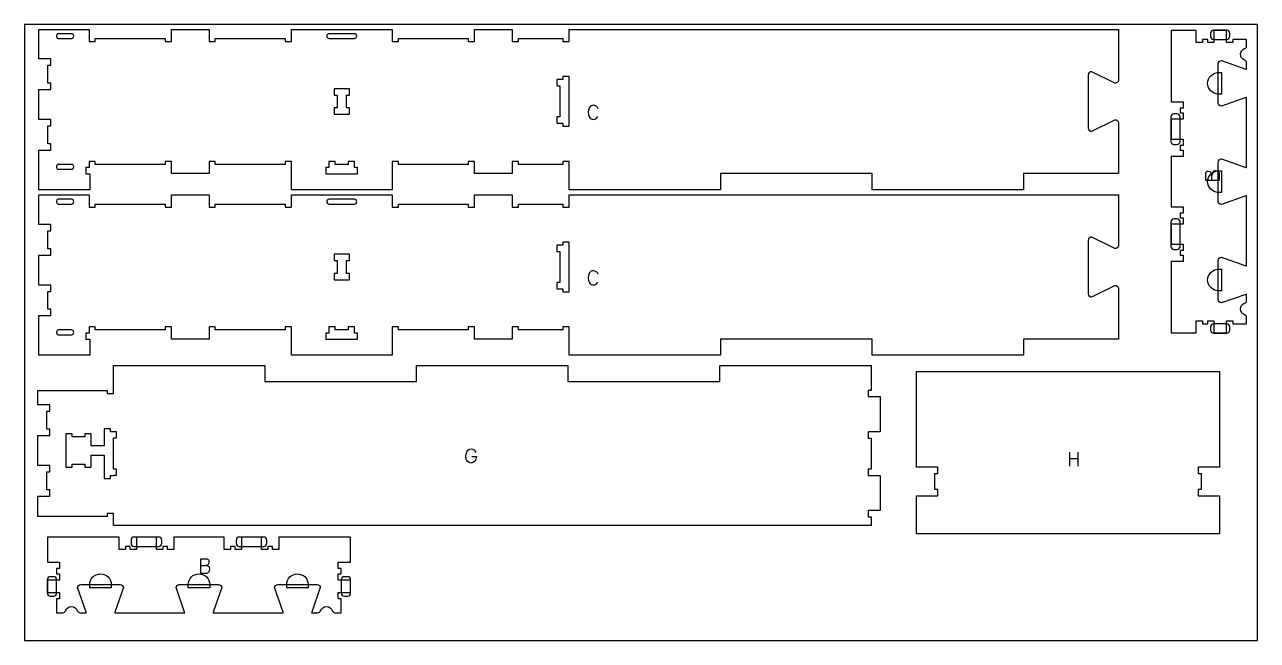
# Model space of a CAD drawing. Header units: millimetres. Extents: x -1220 to 1220, y -1930 to 4127.
# Drawn here: x -1220 to 1220, y 710 to 1930 of the extents above; entities that cross this region are included whole.
import ezdxf

# ---------------------------------------------------------------- set-up
doc = ezdxf.new("R2010")
doc.units = ezdxf.units.MM
for name, color, linetype, true_color in [('0_SHEET_SPRUCEPLY_2440X122', 1, 'Continuous', 0xff0000), ('1_ANYTOOL_1MMDEEP_LABELS_S', 2, 'Continuous', 0xffff00), ('3_ANYTOOL_CUTTHROUGH_INSID', 4, 'Continuous', 0x00ffff), ('4_ANYTOOL_CUTTHROUGH_OUTSI', 5, 'Continuous', 0x0000ff), ('5_ANYTOOL_HALF_MILL_9MM_IN', 3, 'Continuous', 0x00ff00)]:
    doc.layers.add(name, color=color, linetype=linetype, true_color=true_color)

msp = doc.modelspace()

# ---------------------------------------------------------------- linework, layer by layer
at = {"layer": '0_SHEET_SPRUCEPLY_2440X122'}
msp.add_lwpolyline([(-1220, 1930), (-1220, 710), (1220, 710), (1220, 1930)], close=True, dxfattribs=at)
at = {"layer": '1_ANYTOOL_1MMDEEP_LABELS_S'}
for p, q in [((848.1, 1083.1), (848.1, 1055.1)), ((865.2, 1055.1), (865.2, 1083.1)), ((865.2, 1069.4), (848.1, 1069.4))]:
    msp.add_line(p, q, dxfattribs=at)
for points in [[(-85, 1763.3, 0.131103), (-88.5, 1768.3), (-91.1, 1769.8), (-94.2, 1770.3), (-96.6, 1770), (-98.7, 1769.2), (-100.5, 1767.8), (-102, 1765.9), (-104, 1761.3), (-104.6, 1756.3), (-103.9, 1751.2), (-102, 1746.6), (-100.5, 1744.7), (-98.6, 1743.4), (-96.4, 1742.5), (-93.9, 1742.3), (-91.2, 1742.7), (-89, 1743.8), (-85.6, 1747.7)], [(-85, 1435.3, 0.131103), (-88.5, 1440.3), (-91.1, 1441.8), (-94.2, 1442.3), (-96.6, 1442), (-98.7, 1441.2), (-100.5, 1439.8), (-102, 1437.9), (-104, 1433.3), (-104.6, 1428.3), (-103.9, 1423.2), (-102, 1418.6), (-100.5, 1416.7), (-98.6, 1415.4), (-96.4, 1414.5), (-93.9, 1414.3), (-91.2, 1414.7), (-89, 1415.8), (-85.6, 1419.7)]]:
    msp.add_lwpolyline(points, format="xyb", dxfattribs=at)
for points in [[(1117.2, 1621.6), (1145.2, 1621.6), (1145.2, 1630.6), (1145.3, 1633), (1145.2, 1634.6), (1144.8, 1636.1), (1144, 1637.3), (1142.9, 1638.4), (1140.2, 1639.8), (1137.3, 1640.3), (1135.5, 1640.2), (1134, 1639.6), (1132.8, 1638.8), (1131.8, 1637.6), (1130.5, 1634.7), (1129.9, 1631.4)], [(1130, 1621.6), (1129.9, 1631.4), (1128.4, 1636.8), (1127.6, 1637.8), (1126.5, 1638.5), (1123.3, 1639.1), (1120.6, 1638.7), (1119.6, 1638.2), (1118.7, 1637.6), (1118.1, 1636.7), (1117.6, 1635.6), (1117.2, 1632.9), (1117.2, 1621.6)], [(-334.9, 1074.3), (-325.8, 1074.2), (-326.8, 1068.7), (-327.8, 1066.5), (-329.3, 1064.7), (-332.7, 1062.2), (-336.5, 1061.4), (-338.4, 1061.5), (-340.2, 1062.2), (-343.5, 1064.6), (-344.9, 1066.5), (-345.9, 1068.9), (-346.7, 1074.9), (-346.1, 1079.9), (-344.3, 1084.7), (-342.8, 1086.7), (-340.9, 1088.2), (-338.6, 1089.1), (-335.8, 1089.4), (-332.8, 1088.9), (-330.4, 1087.3), (-326.9, 1082.5)], [(-872.2, 858.5), (-862.3, 858.6), (-857, 860), (-856, 860.8), (-855.2, 862), (-854.6, 865.2), (-855, 867.8), (-855.5, 868.9), (-856.2, 869.7), (-857.1, 870.4), (-858.2, 870.9), (-860.9, 871.2), (-872.2, 871.2)], [(-872.2, 871.2), (-872.2, 843.2), (-863.1, 843.2), (-860.8, 843.2), (-859.1, 843.3), (-857.7, 843.7), (-856.5, 844.5), (-855.4, 845.6), (-853.9, 848.3), (-853.4, 851.2), (-853.6, 853), (-854.1, 854.5), (-855, 855.7), (-856.2, 856.6), (-859.1, 858), (-862.3, 858.6)]]:
    msp.add_lwpolyline(points, dxfattribs=at)
at = {"layer": '3_ANYTOOL_CUTTHROUGH_INSID'}
for points in [[(-1127.4, 1912), (-1153.1, 1912), (-1153.9, 1911.9), (-1154.7, 1911.6), (-1155.4, 1911.2), (-1156.5, 1909.8), (-1157.1, 1908.1), (-1157.1, 1906.4), (-1156.5, 1904.7), (-1155.4, 1903.3), (-1154.7, 1902.9), (-1153.9, 1902.6), (-1153.1, 1902.5), (-1127.4, 1902.5, 1)], [(-617.4, 1912, 1), (-617.4, 1902.5), (-567.4, 1902.5, 1), (-567.4, 1912)], [(-1127.4, 1643.5, 1), (-1127.4, 1653), (-1153.1, 1653), (-1153.9, 1652.9), (-1154.7, 1652.6), (-1155.4, 1652.2), (-1156.5, 1650.8), (-1157.1, 1649.1), (-1157.1, 1647.4), (-1156.5, 1645.7), (-1155.4, 1644.3), (-1154.7, 1643.9), (-1153.9, 1643.6), (-1153.1, 1643.5)], [(-1127.4, 1584), (-1153.1, 1584), (-1153.9, 1583.9), (-1154.7, 1583.6), (-1155.4, 1583.2), (-1156.5, 1581.8), (-1157.1, 1580.1), (-1157.1, 1578.4), (-1156.5, 1576.7), (-1155.4, 1575.3), (-1154.7, 1574.9), (-1153.9, 1574.6), (-1153.1, 1574.5), (-1127.4, 1574.5, 1)], [(-617.4, 1584, 1), (-617.4, 1574.5), (-567.4, 1574.5, 1), (-567.4, 1584)], [(-1127.4, 1315.5, 1), (-1127.4, 1325), (-1153.1, 1325), (-1153.9, 1324.9), (-1154.7, 1324.6), (-1155.4, 1324.2), (-1156.5, 1322.8), (-1157.1, 1321.1), (-1157.1, 1319.4), (-1156.5, 1317.7), (-1155.4, 1316.3), (-1154.7, 1315.9), (-1153.9, 1315.6), (-1153.1, 1315.5)]]:
    msp.add_lwpolyline(points, format="xyb", close=True, dxfattribs=at)
for points in [[(-142.1, 1728.5), (-142.1, 1827), (-154.6, 1827), (-154.6, 1821), (-166.6, 1821), (-166.6, 1808.5), (-160.6, 1808.5), (-160.6, 1747), (-166.6, 1747), (-166.6, 1734.5), (-154.6, 1734.5), (-154.6, 1728.5)], [(-601.6, 1790.5), (-601.6, 1765), (-607.6, 1765), (-607.6, 1752.5), (-577.1, 1752.5), (-577.1, 1765), (-583.1, 1765), (-583.1, 1790.5), (-577.1, 1790.5), (-577.1, 1803), (-607.6, 1803), (-607.6, 1790.5)], [(-579.6, 1659), (-579.6, 1653), (-605.1, 1653), (-605.1, 1659), (-617.6, 1659), (-617.6, 1647), (-623.6, 1647), (-623.6, 1634.5), (-561.1, 1634.5), (-561.1, 1647), (-567.1, 1647), (-567.1, 1659)], [(-142.1, 1400.5), (-142.1, 1499), (-154.6, 1499), (-154.6, 1493), (-166.6, 1493), (-166.6, 1480.5), (-160.6, 1480.5), (-160.6, 1419), (-166.6, 1419), (-166.6, 1406.5), (-154.6, 1406.5), (-154.6, 1400.5)], [(-601.6, 1462.5), (-601.6, 1437), (-607.6, 1437), (-607.6, 1424.5), (-577.1, 1424.5), (-577.1, 1437), (-583.1, 1437), (-583.1, 1462.5), (-577.1, 1462.5), (-577.1, 1475), (-607.6, 1475), (-607.6, 1462.5)], [(-579.6, 1331), (-579.6, 1325), (-605.1, 1325), (-605.1, 1331), (-617.6, 1331), (-617.6, 1319), (-623.6, 1319), (-623.6, 1306.5), (-561.1, 1306.5), (-561.1, 1319), (-567.1, 1319), (-567.1, 1331)], [(-1044.1, 1036.9), (-1044.1, 1037), (-1038.1, 1037), (-1038.1, 1049.5), (-1044.1, 1049.5), (-1044.1, 1111), (-1038.1, 1111), (-1038.1, 1123.5), (-1044.6, 1123.5), (-1044.6, 1123.4), (-1050.1, 1123.4), (-1050.1, 1129.4), (-1062.6, 1129.4), (-1062.6, 1095.4), (-1088.1, 1095.4), (-1088.1, 1119.4), (-1100.6, 1119.4), (-1100.6, 1113.4), (-1126.1, 1113.4), (-1126.1, 1119.4), (-1138.6, 1119.4), (-1138.6, 1052.9), (-1126.1, 1052.9), (-1126.1, 1058.9), (-1100.6, 1058.9), (-1100.6, 1052.9), (-1088.1, 1052.9), (-1088.1, 1076.9), (-1062.6, 1076.9), (-1062.6, 1030.9), (-1050.1, 1030.9), (-1050.1, 1036.9)]]:
    msp.add_lwpolyline(points, close=True, dxfattribs=at)
at = {"layer": '4_ANYTOOL_CUTTHROUGH_OUTSI'}
for points in [[(-1192.1, 1862), (-1192.1, 1920.5), (-1092.6, 1920.5), (-1092.6, 1896.7, 0.414214), (-1092.4, 1896.5), (-1080.4, 1896.5, 0.414214), (-1080.1, 1896.7), (-1080.1, 1902.5), (-942.1, 1902.5), (-942.1, 1896.7, 0.414214), (-941.9, 1896.5), (-929.9, 1896.5, 0.414214), (-929.6, 1896.7), (-929.6, 1920.5), (-855.1, 1920.5), (-855.1, 1896.7, 0.414214), (-854.9, 1896.5), (-842.9, 1896.5, 0.414214), (-842.6, 1896.7), (-842.6, 1902.5), (-704.6, 1902.5), (-704.6, 1896.7, 0.414214), (-704.4, 1896.5), (-692.4, 1896.5, 0.414214), (-692.1, 1896.7), (-692.1, 1920.5), (-492.6, 1920.5), (-492.6, 1896.7, 0.414214), (-492.4, 1896.5), (-480.4, 1896.5, 0.414214), (-480.1, 1896.7), (-480.1, 1902.5), (-342.1, 1902.5), (-342.1, 1896.7, 0.414214), (-341.9, 1896.5), (-329.9, 1896.5, 0.414214), (-329.6, 1896.7), (-329.6, 1920.5), (-255.1, 1920.5), (-255.1, 1896.7, 0.414214), (-254.9, 1896.5), (-242.9, 1896.5, 0.414214), (-242.6, 1896.7), (-242.6, 1902.5), (-154.6, 1902.5), (-154.6, 1896.7, 0.414214), (-154.4, 1896.5), (-142.4, 1896.5, 0.414214), (-142.1, 1896.7), (-142.1, 1920.5), (944.9, 1920.5), (944.9, 1819.8, -0.461531), (938.2, 1814.2), (892.2, 1836.8), (892.2, 1836.8, 0.463455), (884.9, 1830.7), (884.9, 1724.8, 0.463455), (892.2, 1718.7), (892.2, 1718.7), (938.2, 1741.3, -0.461531), (944.9, 1735.7), (944.9, 1635), (757.6, 1635, 0.414214), (757.4, 1634.7), (757.4, 1603), (457.9, 1603), (457.9, 1634.7, 0.414214), (457.6, 1635), (157.6, 1635, 0.414214), (157.4, 1634.7), (157.4, 1603), (-142.1, 1603), (-142.1, 1658.7, 0.414214), (-142.4, 1659), (-154.4, 1659, 0.414214), (-154.6, 1658.7), (-154.6, 1653), (-242.6, 1653), (-242.6, 1658.7, 0.414214), (-242.9, 1659), (-254.9, 1659, 0.414214), (-255.1, 1658.7), (-255.1, 1635), (-329.6, 1635), (-329.6, 1658.7, 0.414214), (-329.9, 1659), (-341.9, 1659, 0.414214), (-342.1, 1658.7), (-342.1, 1653), (-480.1, 1653), (-480.1, 1658.7, 0.414214), (-480.4, 1659), (-492.4, 1659, 0.414214), (-492.6, 1658.7), (-492.6, 1603), (-692.1, 1603), (-692.1, 1658.7, 0.414214), (-692.4, 1659), (-704.4, 1659, 0.414214), (-704.6, 1658.7), (-704.6, 1653), (-842.6, 1653), (-842.6, 1658.7, 0.414214), (-842.9, 1659), (-854.9, 1659, 0.414214), (-855.1, 1658.7), (-855.1, 1635), (-929.6, 1635), (-929.6, 1658.7, 0.414214), (-929.9, 1659), (-941.9, 1659, 0.414214), (-942.1, 1658.7), (-942.1, 1653), (-1080.1, 1653), (-1080.1, 1658.7, 0.414214), (-1080.4, 1659), (-1092.4, 1659, 0.414214), (-1092.6, 1658.7), (-1092.6, 1647), (-1098.4, 1647, 0.414214), (-1098.6, 1646.7), (-1098.6, 1634.7, 0.414214), (-1098.4, 1634.5), (-1091.2, 1634.5), (-1091.2, 1603), (-1192.1, 1603), (-1192.1, 1681.5), (-1168.4, 1681.5, 0.414214), (-1168.1, 1681.7), (-1168.1, 1693.7, 0.414214), (-1168.4, 1694), (-1174.1, 1694), (-1174.1, 1729.5), (-1168.4, 1729.5, 0.414214), (-1168.1, 1729.7), (-1168.1, 1741.7, 0.414214), (-1168.4, 1742), (-1192.1, 1742), (-1192.1, 1801.5), (-1168.4, 1801.5, 0.414214), (-1168.1, 1801.7), (-1168.1, 1813.7, 0.414214), (-1168.4, 1814), (-1174.1, 1814), (-1174.1, 1849.5), (-1168.4, 1849.5, 0.414214), (-1168.1, 1849.7), (-1168.1, 1861.7, 0.414214), (-1168.4, 1862)], [(1197.3, 1647.1), (1198.7, 1646.9), (1198.7, 1785.6), (1197.3, 1785.4), (1149, 1768.5), (1148.9, 1768.5, -0.414214), (1142.7, 1774.7), (1142.7, 1852.7, -0.414214), (1148.9, 1859), (1149, 1858.9), (1197.3, 1842), (1198.7, 1841.8), (1198.7, 1854.2, 0.317837), (1194.8, 1859.6, -0.707107), (1194.8, 1882.7, 0.317837), (1198.7, 1888.1), (1198.7, 1900.6), (1171.2, 1900.6), (1171.2, 1894.8, -0.414214), (1170.9, 1894.6), (1158.9, 1894.6, -0.414214), (1158.7, 1894.8), (1158.7, 1918.6), (1134.2, 1918.6), (1134.2, 1894.8, -0.414214), (1133.9, 1894.6), (1121.9, 1894.6, -0.414214), (1121.7, 1894.8), (1121.7, 1900.6), (1111.2, 1900.6), (1111.2, 1894.8, -0.414214), (1110.9, 1894.6), (1098.9, 1894.6, -0.414214), (1098.7, 1894.8), (1098.7, 1918.6), (1049.2, 1918.6), (1049.2, 1777.1), (1072.9, 1777.1, -0.414214), (1073.2, 1776.8), (1073.2, 1764.8, -0.414214), (1072.9, 1764.6), (1067.2, 1764.6), (1067.2, 1755.1), (1072.9, 1755.1, -0.414214), (1073.2, 1754.8), (1073.2, 1742.8, -0.414214), (1072.9, 1742.6), (1049.2, 1742.6), (1049.2, 1703.1), (1072.9, 1703.1, -0.414214), (1073.2, 1702.8), (1073.2, 1690.8, -0.414214), (1072.9, 1690.6), (1067.2, 1690.6), (1067.2, 1681.1), (1072.9, 1681.1, -0.414214), (1073.2, 1680.8), (1073.2, 1668.8, -0.414214), (1072.9, 1668.6), (1049.2, 1668.6), (1049.2, 1569.1), (1072.9, 1569.1, -0.414214), (1073.2, 1568.8), (1073.2, 1556.8, -0.414214), (1072.9, 1556.6), (1067.2, 1556.6), (1067.2, 1547.1), (1072.9, 1547.1, -0.414214), (1073.2, 1546.8), (1073.2, 1534.8, -0.414214), (1072.9, 1534.6), (1049.2, 1534.6), (1049.2, 1495.1), (1072.9, 1495.1, -0.414214), (1073.2, 1494.8), (1073.2, 1482.8, -0.414214), (1072.9, 1482.6), (1067.2, 1482.6), (1067.2, 1473.1), (1072.9, 1473.1, -0.414214), (1073.2, 1472.8), (1073.2, 1460.8, -0.414214), (1072.9, 1460.6), (1049.2, 1460.6), (1049.2, 1319.1), (1098.7, 1319.1), (1098.7, 1342.8, -0.414214), (1098.9, 1343.1), (1110.9, 1343.1, -0.414214), (1111.2, 1342.8), (1111.2, 1337.1), (1121.7, 1337.1), (1121.7, 1342.8, -0.414214), (1121.9, 1343.1), (1133.9, 1343.1, -0.414214), (1134.2, 1342.8), (1134.2, 1319.1), (1158.7, 1319.1), (1158.7, 1342.8, -0.414214), (1158.9, 1343.1), (1170.9, 1343.1, -0.414214), (1171.2, 1342.8), (1171.2, 1337.1), (1198.7, 1337.1), (1198.7, 1349.5, 0.317837), (1194.8, 1354.9, -0.707107), (1194.8, 1378, 0.317837), (1198.7, 1383.4), (1198.7, 1395.8), (1197.3, 1395.6), (1149, 1378.7), (1148.9, 1378.7, -0.414214), (1142.7, 1384.9), (1142.7, 1462.9, -0.414214), (1148.9, 1469.2), (1149, 1469.1), (1197.3, 1452.2), (1198.7, 1452), (1198.7, 1590.7), (1197.3, 1590.5), (1149, 1573.6), (1148.9, 1573.6, -0.414214), (1142.7, 1579.8), (1142.7, 1657.8, -0.414214), (1148.9, 1664.1), (1149, 1664)], [(-1192.1, 1534), (-1192.1, 1592.5), (-1092.6, 1592.5), (-1092.6, 1568.7, 0.414214), (-1092.4, 1568.5), (-1080.4, 1568.5, 0.414214), (-1080.1, 1568.7), (-1080.1, 1574.5), (-942.1, 1574.5), (-942.1, 1568.7, 0.414214), (-941.9, 1568.5), (-929.9, 1568.5, 0.414214), (-929.6, 1568.7), (-929.6, 1592.5), (-855.1, 1592.5), (-855.1, 1568.7, 0.414214), (-854.9, 1568.5), (-842.9, 1568.5, 0.414214), (-842.6, 1568.7), (-842.6, 1574.5), (-704.6, 1574.5), (-704.6, 1568.7, 0.414214), (-704.4, 1568.5), (-692.4, 1568.5, 0.414214), (-692.1, 1568.7), (-692.1, 1592.5), (-492.6, 1592.5), (-492.6, 1568.7, 0.414214), (-492.4, 1568.5), (-480.4, 1568.5, 0.414214), (-480.1, 1568.7), (-480.1, 1574.5), (-342.1, 1574.5), (-342.1, 1568.7, 0.414214), (-341.9, 1568.5), (-329.9, 1568.5, 0.414214), (-329.6, 1568.7), (-329.6, 1592.5), (-255.1, 1592.5), (-255.1, 1568.7, 0.414214), (-254.9, 1568.5), (-242.9, 1568.5, 0.414214), (-242.6, 1568.7), (-242.6, 1574.5), (-154.6, 1574.5), (-154.6, 1568.7, 0.414214), (-154.4, 1568.5), (-142.4, 1568.5, 0.414214), (-142.1, 1568.7), (-142.1, 1592.5), (944.9, 1592.5), (944.9, 1491.8, -0.461531), (938.2, 1486.2), (892.2, 1508.8), (892.2, 1508.8, 0.463455), (884.9, 1502.7), (884.9, 1396.8, 0.463455), (892.2, 1390.7), (892.2, 1390.7), (938.2, 1413.3, -0.461531), (944.9, 1407.7), (944.9, 1307), (757.6, 1307, 0.414214), (757.4, 1306.7), (757.4, 1275), (457.9, 1275), (457.9, 1306.7, 0.414214), (457.6, 1307), (157.6, 1307, 0.414214), (157.4, 1306.7), (157.4, 1275), (-142.1, 1275), (-142.1, 1330.7, 0.414214), (-142.4, 1331), (-154.4, 1331, 0.414214), (-154.6, 1330.7), (-154.6, 1325), (-242.6, 1325), (-242.6, 1330.7, 0.414214), (-242.9, 1331), (-254.9, 1331, 0.414214), (-255.1, 1330.7), (-255.1, 1307), (-329.6, 1307), (-329.6, 1330.7, 0.414214), (-329.9, 1331), (-341.9, 1331, 0.414214), (-342.1, 1330.7), (-342.1, 1325), (-480.1, 1325), (-480.1, 1330.7, 0.414214), (-480.4, 1331), (-492.4, 1331, 0.414214), (-492.6, 1330.7), (-492.6, 1275), (-692.1, 1275), (-692.1, 1330.7, 0.414214), (-692.4, 1331), (-704.4, 1331, 0.414214), (-704.6, 1330.7), (-704.6, 1325), (-842.6, 1325), (-842.6, 1330.7, 0.414214), (-842.9, 1331), (-854.9, 1331, 0.414214), (-855.1, 1330.7), (-855.1, 1307), (-929.6, 1307), (-929.6, 1330.7, 0.414214), (-929.9, 1331), (-941.9, 1331, 0.414214), (-942.1, 1330.7), (-942.1, 1325), (-1080.1, 1325), (-1080.1, 1330.7, 0.414214), (-1080.4, 1331), (-1092.4, 1331, 0.414214), (-1092.6, 1330.7), (-1092.6, 1319), (-1098.4, 1319, 0.414214), (-1098.6, 1318.7), (-1098.6, 1306.7, 0.414214), (-1098.4, 1306.5), (-1091.2, 1306.5), (-1091.2, 1275), (-1192.1, 1275), (-1192.1, 1353.5), (-1168.4, 1353.5, 0.414214), (-1168.1, 1353.7), (-1168.1, 1365.7, 0.414214), (-1168.4, 1366), (-1174.1, 1366), (-1174.1, 1401.5), (-1168.4, 1401.5, 0.414214), (-1168.1, 1401.7), (-1168.1, 1413.7, 0.414214), (-1168.4, 1414), (-1192.1, 1414), (-1192.1, 1473.5), (-1168.4, 1473.5, 0.414214), (-1168.1, 1473.7), (-1168.1, 1485.7, 0.414214), (-1168.4, 1486), (-1174.1, 1486), (-1174.1, 1521.5), (-1168.4, 1521.5, 0.414214), (-1168.1, 1521.7), (-1168.1, 1533.7, 0.414214), (-1168.4, 1534)], [(-1044.1, 961.1, 0.414214), (-1044.3, 961.4), (-1056.3, 961.4, 0.414214), (-1056.6, 961.1), (-1056.6, 955.4), (-1194.1, 955.4), (-1194.1, 995.9), (-1170.3, 995.9, 0.414214), (-1170.1, 996.1), (-1170.1, 1008.1, 0.414214), (-1170.3, 1008.4), (-1176.1, 1008.4), (-1176.1, 1043.9), (-1170.3, 1043.9, 0.414214), (-1170.1, 1044.1), (-1170.1, 1056.1, 0.414214), (-1170.3, 1056.4), (-1194.1, 1056.4), (-1194.1, 1115.9), (-1170.3, 1115.9, 0.414214), (-1170.1, 1116.1), (-1170.1, 1128.1, 0.414214), (-1170.3, 1128.4), (-1176.1, 1128.4), (-1176.1, 1163.9), (-1170.3, 1163.9, 0.414214), (-1170.1, 1164.1), (-1170.1, 1176.1, 0.414214), (-1170.3, 1176.4), (-1194.1, 1176.4), (-1194.1, 1204.9), (-1056.6, 1204.9), (-1056.6, 1199.1, 0.414214), (-1056.3, 1198.9), (-1044.3, 1198.9, 0.414214), (-1044.1, 1199.1), (-1044.1, 1254.9), (-744.6, 1254.9), (-744.6, 1223.2, 0.414214), (-744.3, 1222.9), (-444.3, 1222.9, 0.414214), (-444.1, 1223.2), (-444.1, 1254.9), (-144.6, 1254.9), (-144.6, 1223.2, 0.414214), (-144.3, 1222.9), (155.7, 1222.9, 0.414214), (155.9, 1223.2), (155.9, 1254.9), (455.4, 1254.9), (455.4, 1205.4), (449.7, 1205.4, 0.414214), (449.4, 1205.2), (449.4, 1193.2, 0.414214), (449.7, 1192.9), (473.4, 1192.9), (473.4, 1123.4), (449.7, 1123.4, 0.414214), (449.4, 1123.2), (449.4, 1111.2, 0.414214), (449.7, 1110.9), (455.4, 1110.9), (455.4, 1049.4), (449.7, 1049.4, 0.414214), (449.4, 1049.2), (449.4, 1037.2, 0.414214), (449.7, 1036.9), (473.4, 1036.9), (473.4, 967.4), (449.7, 967.4, 0.414214), (449.4, 967.2), (449.4, 955.2, 0.414214), (449.7, 954.9), (455.4, 954.9), (455.4, 937.4), (-1044.1, 937.4)], [(587.3, 1040.5, 0.414214), (587.5, 1040.8), (587.5, 1052.8, 0.414214), (587.3, 1053), (545.5, 1053), (545.5, 1242.5), (1145, 1242.5), (1145, 1053), (1103.3, 1053, 0.414214), (1103, 1052.8), (1103, 1040.8, 0.414214), (1103.3, 1040.5), (1109, 1040.5), (1109, 1009), (1103.3, 1009, 0.414214), (1103, 1008.8), (1103, 996.8, 0.414214), (1103.3, 996.5), (1145, 996.5), (1145, 921), (545.5, 921), (545.5, 996.5), (587.3, 996.5, 0.414214), (587.5, 996.8), (587.5, 1008.8, 0.414214), (587.3, 1009), (581.5, 1009), (581.5, 1040.5)], [(-846.6, 766.2), (-846.9, 764.8), (-708.2, 764.8), (-708.4, 766.2), (-725.3, 814.5), (-725.3, 814.6, -0.414214), (-719.1, 820.8), (-641.1, 820.8, -0.414214), (-634.8, 814.6), (-634.8, 814.5), (-651.7, 766.2), (-652, 764.8), (-639.6, 764.8, 0.317837), (-634.1, 768.7, -0.707107), (-611, 768.7, 0.317837), (-605.6, 764.8), (-593.2, 764.8), (-593.2, 792.3), (-599, 792.3, -0.414214), (-599.2, 792.6), (-599.2, 804.6, -0.414214), (-599, 804.8), (-575.2, 804.8), (-575.2, 829.3), (-599, 829.3, -0.414214), (-599.2, 829.6), (-599.2, 841.6, -0.414214), (-599, 841.8), (-593.2, 841.8), (-593.2, 852.3), (-599, 852.3, -0.414214), (-599.2, 852.6), (-599.2, 864.6, -0.414214), (-599, 864.8), (-575.2, 864.8), (-575.2, 914.3), (-716.7, 914.3), (-716.7, 890.6, -0.414214), (-717, 890.3), (-729, 890.3, -0.414214), (-729.2, 890.6), (-729.2, 896.3), (-738.7, 896.3), (-738.7, 890.6, -0.414214), (-739, 890.3), (-751, 890.3, -0.414214), (-751.2, 890.6), (-751.2, 914.3), (-790.7, 914.3), (-790.7, 890.6, -0.414214), (-791, 890.3), (-803, 890.3, -0.414214), (-803.2, 890.6), (-803.2, 896.3), (-812.7, 896.3), (-812.7, 890.6, -0.414214), (-813, 890.3), (-825, 890.3, -0.414214), (-825.2, 890.6), (-825.2, 914.3), (-924.7, 914.3), (-924.7, 890.6, -0.414214), (-925, 890.3), (-937, 890.3, -0.414214), (-937.2, 890.6), (-937.2, 896.3), (-946.7, 896.3), (-946.7, 890.6, -0.414214), (-947, 890.3), (-959, 890.3, -0.414214), (-959.2, 890.6), (-959.2, 914.3), (-998.7, 914.3), (-998.7, 890.6, -0.414214), (-999, 890.3), (-1011, 890.3, -0.414214), (-1011.2, 890.6), (-1011.2, 896.3), (-1020.7, 896.3), (-1020.7, 890.6, -0.414214), (-1021, 890.3), (-1033, 890.3, -0.414214), (-1033.2, 890.6), (-1033.2, 914.3), (-1174.7, 914.3), (-1174.7, 864.8), (-1151, 864.8, -0.414214), (-1150.7, 864.6), (-1150.7, 852.6, -0.414214), (-1151, 852.3), (-1156.7, 852.3), (-1156.7, 841.8), (-1151, 841.8, -0.414214), (-1150.7, 841.6), (-1150.7, 829.6, -0.414214), (-1151, 829.3), (-1174.7, 829.3), (-1174.7, 804.8), (-1151, 804.8, -0.414214), (-1150.7, 804.6), (-1150.7, 792.6, -0.414214), (-1151, 792.3), (-1156.7, 792.3), (-1156.7, 764.8), (-1144.3, 764.8, 0.317837), (-1138.9, 768.7, -0.707107), (-1115.8, 768.7, 0.317837), (-1110.4, 764.8), (-1098, 764.8), (-1098.2, 766.2), (-1115.1, 814.5), (-1115.1, 814.6, -0.414214), (-1108.9, 820.8), (-1030.9, 820.8, -0.414214), (-1024.6, 814.6), (-1024.6, 814.5), (-1041.5, 766.2), (-1041.8, 764.8), (-903.1, 764.8), (-903.3, 766.2), (-920.2, 814.5), (-920.2, 814.6, -0.414214), (-914, 820.8), (-836, 820.8, -0.414214), (-829.7, 814.6), (-829.7, 814.5)]]:
    msp.add_lwpolyline(points, format="xyb", close=True, dxfattribs=at)
at = {"layer": '5_ANYTOOL_HALF_MILL_9MM_IN'}
for points in [[(1133.3, 1919.1, 0.414214), (1127.3, 1913.1), (1127.3, 1906.6, 0.414214), (1133.3, 1900.6), (1159.5, 1900.6, 0.414214), (1165.5, 1906.6), (1165.5, 1913.1, 0.414214), (1159.5, 1919.1)], [(1142.9, 1792.5, -1), (1142.9, 1835), (1149.2, 1835), (1149.2, 1792.5)], [(1054.7, 1753.2, 0.414214), (1048.7, 1747.2), (1048.7, 1698.4, 0.414214), (1054.7, 1692.4), (1061.2, 1692.4, 0.414214), (1067.2, 1698.4), (1067.2, 1747.2, 0.414214), (1061.2, 1753.2)], [(1142.9, 1597.6, -1), (1142.9, 1640.1), (1149.2, 1640.1), (1149.2, 1597.6)], [(1054.7, 1545.2, 0.414214), (1048.7, 1539.2), (1048.7, 1490.4, 0.414214), (1054.7, 1484.4), (1061.2, 1484.4, 0.414214), (1067.2, 1490.4), (1067.2, 1539.2, 0.414214), (1061.2, 1545.2)], [(1142.9, 1402.7, -1), (1142.9, 1445.2), (1149.2, 1445.2), (1149.2, 1402.7)], [(1133.3, 1337.1, 0.414214), (1127.3, 1331.1), (1127.3, 1324.6, 0.414214), (1133.3, 1318.6), (1159.5, 1318.6, 0.414214), (1165.5, 1324.6), (1165.5, 1331.1, 0.414214), (1159.5, 1337.1)], [(-1003.3, 914.8, 0.414214), (-1009.3, 908.8), (-1009.3, 902.3, 0.414214), (-1003.3, 896.3), (-954.6, 896.3, 0.414214), (-948.6, 902.3), (-948.6, 908.8, 0.414214), (-954.6, 914.8)], [(-795.3, 914.8, 0.414214), (-801.3, 908.8), (-801.3, 902.3, 0.414214), (-795.3, 896.3), (-746.6, 896.3, 0.414214), (-740.6, 902.3), (-740.6, 908.8, 0.414214), (-746.6, 914.8)], [(-1169.2, 836.2, 0.414214), (-1175.2, 830.2), (-1175.2, 803.9, 0.414214), (-1169.2, 797.9), (-1162.7, 797.9, 0.414214), (-1156.7, 803.9), (-1156.7, 830.2, 0.414214), (-1162.7, 836.2)], [(-1091.1, 820.6, -1), (-1048.6, 820.6), (-1048.6, 814.3), (-1091.1, 814.3)], [(-896.2, 820.6, -1), (-853.7, 820.6), (-853.7, 814.3), (-896.2, 814.3)], [(-701.3, 820.6, -1), (-658.8, 820.6), (-658.8, 814.3), (-701.3, 814.3)], [(-587.2, 836.2, 0.414214), (-593.2, 830.2), (-593.2, 803.9, 0.414214), (-587.2, 797.9), (-580.7, 797.9, 0.414214), (-574.7, 803.9), (-574.7, 830.2, 0.414214), (-580.7, 836.2)]]:
    msp.add_lwpolyline(points, format="xyb", close=True, dxfattribs=at)

doc.saveas('drawing.dxf')
